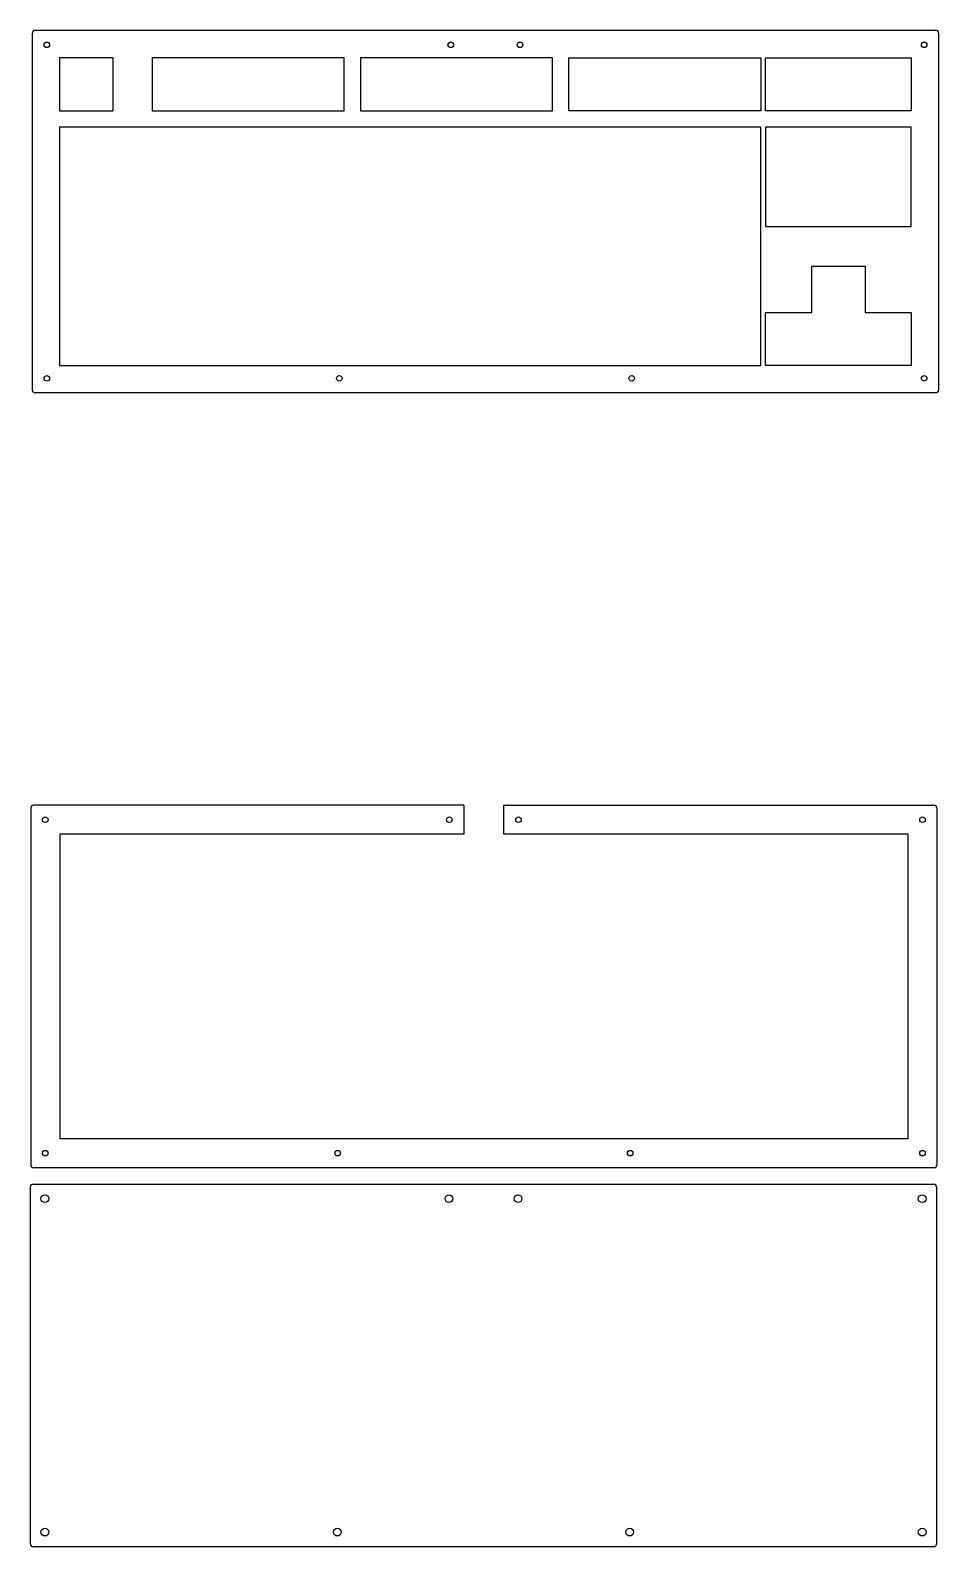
# Model space of a CAD drawing. Extents: x 4 to 378, y -473 to 151.
import ezdxf

# ---------------------------------------------------------------- set-up
doc = ezdxf.new("R2010")
doc.units = 0
doc.header["$MEASUREMENT"] = 0
doc.layers.add('BLACK', color=250, linetype='CONTINUOUS')

msp = doc.modelspace()

# ---------------------------------------------------------------- linework, layer by layer
at = {"layer": 'BLACK'}
for p, q in [((4.826, 149.758), (4.826, 3.0988)), ((6.0706, 151.003), (376.466, 151.003)), ((377.812, 3.2258), (377.812, 149.657)), ((37.9349, 139.738), (16.0909, 139.738)), ((16.0909, 139.738), (16.0909, 117.894)), ((37.9349, 139.738), (37.9349, 117.894)), ((133.185, 139.738), (54.1909, 139.738)), ((54.1909, 139.738), (54.1909, 117.894)), ((133.185, 117.894), (133.185, 139.738)), ((218.91, 139.738), (139.916, 139.738)), ((139.916, 139.738), (139.916, 117.894)), ((218.91, 117.894), (218.91, 139.738)), ((225.641, 139.738), (304.635, 139.738)), ((225.641, 117.894), (225.641, 139.738)), ((304.635, 139.738), (304.635, 117.894)), ((306.603, 139.738), (366.547, 139.738)), ((306.603, 117.894), (306.603, 139.738)), ((366.547, 139.738), (366.547, 117.894)), ((16.0909, 117.894), (37.9349, 117.894)), ((54.1909, 117.894), (133.185, 117.894)), ((139.916, 117.894), (218.91, 117.894)), ((304.635, 117.894), (225.641, 117.894)), ((366.547, 117.894), (306.603, 117.894)), ((16.0909, 111.163), (16.0909, 13.1191)), ((304.635, 111.163), (16.0909, 111.163)), ((304.635, 13.1191), (304.635, 111.163)), ((306.603, 111.163), (306.603, 111.15)), ((366.547, 111.163), (306.603, 111.163)), ((306.603, 111.163), (306.603, 70.2691)), ((366.547, 70.2691), (366.547, 111.163)), ((306.603, 70.2691), (366.547, 70.2691)), ((325.653, 54.0131), (347.497, 54.0131)), ((325.653, 34.9631), (325.653, 54.0131)), ((347.497, 54.0131), (347.497, 34.9631)), ((306.603, 34.9631), (325.653, 34.9631)), ((306.603, 13.1191), (306.603, 34.9631)), ((347.497, 34.9631), (366.547, 34.9631)), ((366.547, 34.9631), (366.547, 13.1191)), ((16.0909, 13.1191), (304.635, 13.1191)), ((366.547, 13.1191), (306.603, 13.1191)), ((376.466, 1.8542), (6.0706, 1.8542)), ((182.397, -167.742), (5.4102, -167.742)), ((182.397, -167.742), (182.397, -179.705)), ((198.907, -179.705), (198.907, -167.742)), ((198.907, -167.742), (375.806, -167.742)), ((4.1656, -168.986), (4.1656, -315.646)), ((377.152, -315.519), (377.152, -169.088)), ((182.397, -179.705), (16.129, -179.705)), ((16.129, -179.705), (16.129, -304.927)), ((365.201, -179.705), (198.907, -179.705)), ((365.201, -304.927), (365.201, -179.705)), ((16.129, -304.927), (365.201, -304.927)), ((375.806, -316.89), (5.4102, -316.89)), ((5.2578, -323.621), (375.653, -323.621)), ((4.0132, -324.866), (4.0132, -471.526)), ((377, -471.399), (377, -324.968)), ((375.653, -472.77), (5.2578, -472.77))]:
    msp.add_line(p, q, dxfattribs=at)
for centre, radius in [((10.8077, 145.021), 1.143), ((177.076, 145.021), 1.143), ((205.55, 145.021), 1.143), ((371.831, 145.021), 1.143), ((10.8077, 7.8359), 1.1557), ((131.153, 7.8359), 1.143), ((251.498, 7.8359), 1.143), ((371.831, 7.8359), 1.143), ((10.1473, -173.723), 1.143), ((176.416, -173.723), 1.143), ((204.889, -173.723), 1.143), ((371.17, -173.723), 1.143), ((10.1473, -310.909), 1.1557), ((130.493, -310.909), 1.143), ((250.838, -310.909), 1.143), ((371.17, -310.909), 1.143), ((9.9949, -329.603), 1.5875), ((176.263, -329.603), 1.5875), ((204.737, -329.603), 1.5875), ((371.018, -329.603), 1.5875), ((9.9949, -466.789), 1.5875), ((130.34, -466.789), 1.5876), ((250.685, -466.789), 1.5875), ((371.018, -466.789), 1.5875)]:
    msp.add_circle(centre, radius, dxfattribs=at)
for centre, radius, start, end in [((6.0706, 149.758), 1.2446, 90, 180), ((376.466, 149.657), 1.3462, 0, 90), ((6.0706, 3.0988), 1.2446, -180, -90), ((376.466, 3.2004), 1.3463, -89.5, 0.5), ((5.4102, -168.986), 1.2446, 90, 180), ((375.806, -169.088), 1.3462, 0, 90), ((5.4102, -315.646), 1.2446, -180, -90), ((375.806, -315.544), 1.3463, -89.5, 0.5), ((5.2578, -324.866), 1.2446, 90, 180), ((375.653, -324.968), 1.3462, 0, 90), ((5.2578, -471.526), 1.2446, -180, -90), ((375.653, -471.424), 1.3463, -89.5, 0.5)]:
    msp.add_arc(centre, radius, start, end, dxfattribs=at)

doc.saveas('drawing.dxf')
